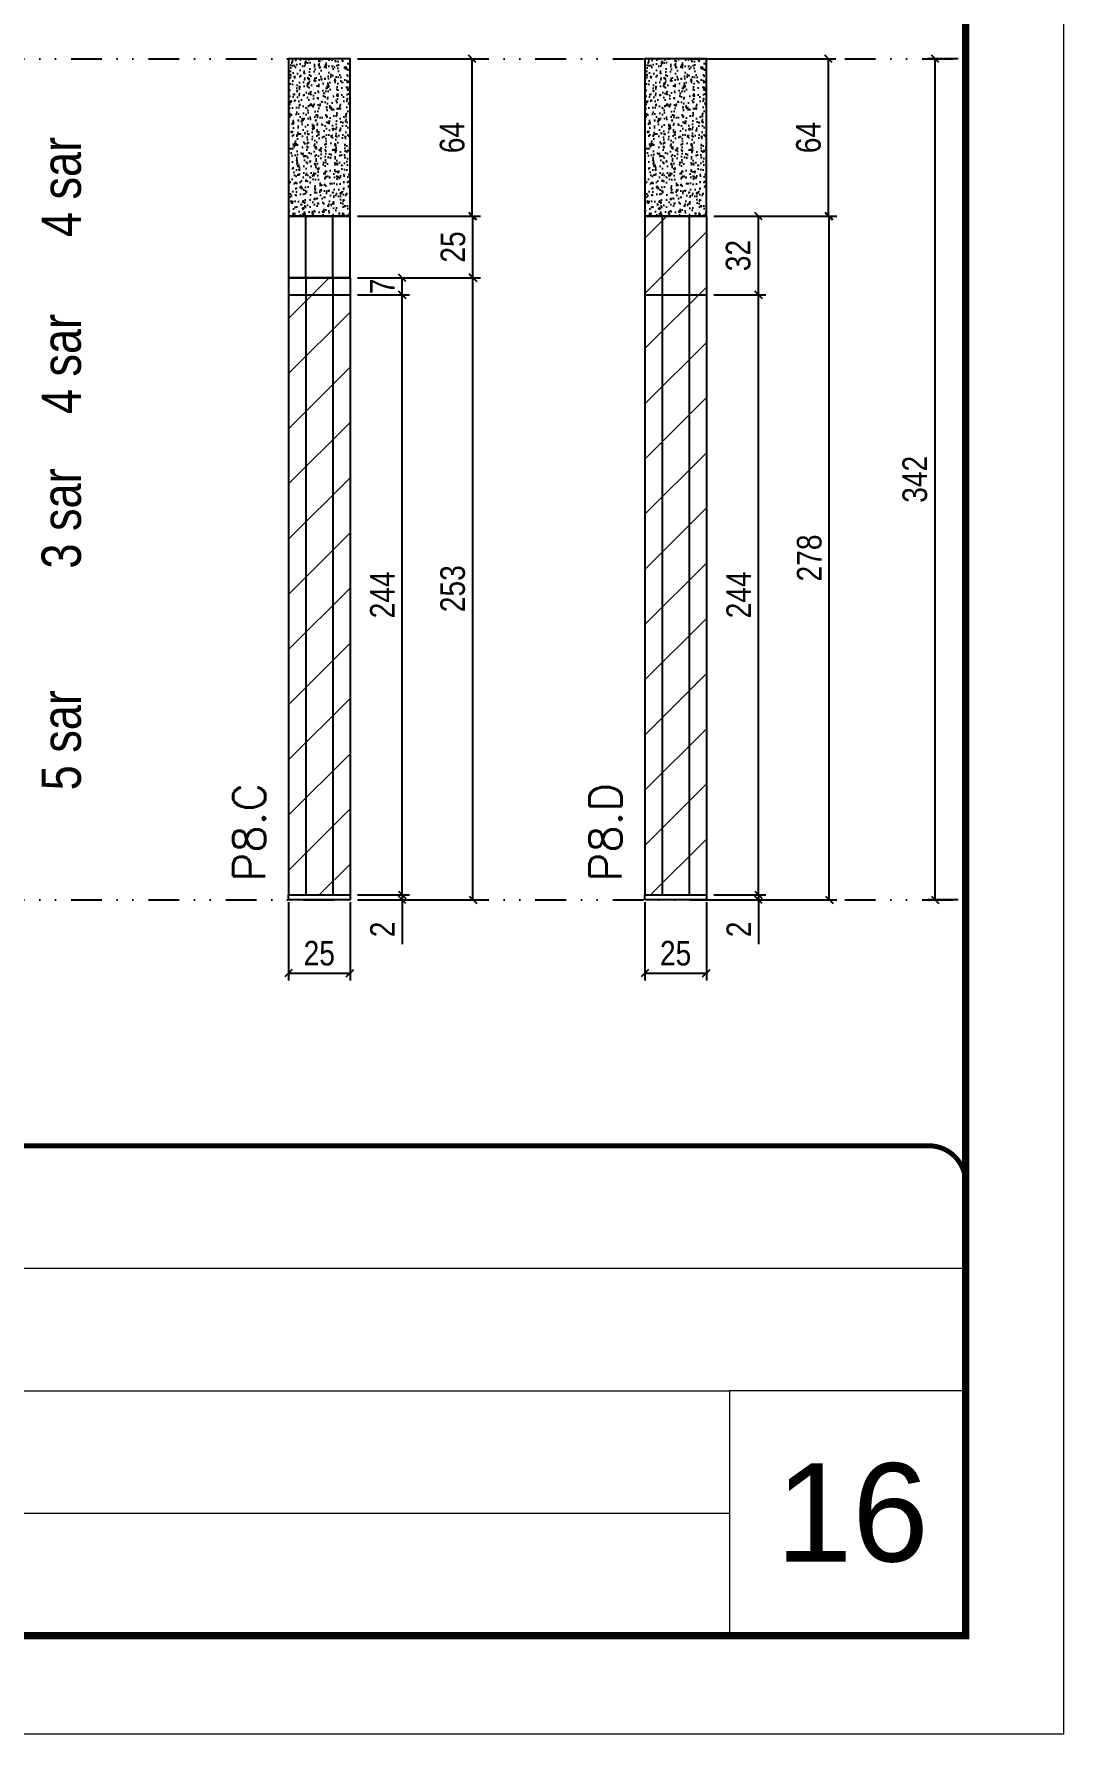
# Model space of a CAD drawing. Extents: x 14400 to 27878, y -21631 to 6985.
# Drawn here: x 20248 to 20667, y 2489 to 3180 of the extents above; entities that cross this region are included whole.
import ezdxf

# ---------------------------------------------------------------- set-up
doc = ezdxf.new("R2010")
doc.units = 0
for name, pattern in [('CONTINUO', [0]), ('DASHED', [0.75, 0.5, -0.25]), ('DIVIDE2', [0.625, 0.25, -0.125, 0, -0.125, 0, -0.125])]:
    doc.linetypes.add(name, pattern=pattern)
for name, color, linetype, lineweight in [('CARIMBO', 255, 'Continuous', 9), ('Folhas', 255, 'Continuous', 9), ('Hachura', 251, 'Continuous', 9), ('SARRAFO DE PRESSAO', 251, 'DASHED', 9), ('Texto Seção', 7, 'Continuous', 15)]:
    doc.layers.add(name, color=color, linetype=linetype, lineweight=lineweight)
for name, color, linetype in [('COTA', 241, 'Continuous'), ('NOMENCLATURA', 7, 'Continuous'), ('Nível', 160, 'Continuous'), ('Painéis', 200, 'Continuous'), ('SARR_2.2x7', 40, 'Continuous')]:
    doc.layers.add(name, color=color, linetype=linetype)
doc.styles.add('ARIAL', font='arial.ttf')
doc.styles.add('ARIAL_NARROW', font='ARIALN.TTF', dxfattribs={"height": 0.2})
doc.styles.add('COTA TECNICA', font='techl___.ttf', dxfattribs={"height": 10})
doc.styles.add('COTA TECNICA-50', font='techl___.ttf', dxfattribs={"height": 10})
doc.styles.add('REGUA-120', font='ROMANS.shx', dxfattribs={"height": 15})
doc.dimstyles.new('COTA PAINEL-50', dxfattribs={"dimtxt": 10, "dimasz": 3, "dimexe": 3, "dimexo": 3, "dimgap": 3, "dimtad": 1, "dimdec": 1, "dimzin": 12, "dimdsep": 46, "dimtxsty": 'COTA TECNICA-50', "dimblk1": 'OBLIQUE', "dimblk2": 'OBLIQUE', "dimsah": 1, "dimcen": 0.9, "dimclrd": 4, "dimclre": 4, "dimclrt": 240, "dimadec": 1, "dimazin": 3, "dimtfac": 1, "dimtdec": 1, "dimtmove": 0, "dimatfit": 3, "dimfxl": 1, "dimtolj": 1, "dimtzin": 12, "dimarcsym": 0})
doc.dimstyles.new('PAINEL', dxfattribs={"dimtxt": 10, "dimasz": 3, "dimexe": 3, "dimexo": 3, "dimgap": 3, "dimtad": 1, "dimdec": 1, "dimzin": 12, "dimdsep": 46, "dimtxsty": 'COTA TECNICA', "dimblk1": 'OBLIQUE', "dimblk2": 'OBLIQUE', "dimsah": 1, "dimcen": 0.9, "dimclrd": 4, "dimclre": 4, "dimclrt": 240, "dimadec": 1, "dimazin": 3, "dimtfac": 1, "dimtdec": 1, "dimtmove": 0, "dimatfit": 3, "dimfxl": 1, "dimtolj": 1, "dimtzin": 12, "dimarcsym": 0})

# ---------------------------------------------------------------- blocks, each defined once
blk = doc.blocks.new('9999999999')
at = {"color": 30, "linetype": 'CONTINUO'}
for p, q in [((98564.56, 34379.64), (99583.98, 34379.64)), ((98564.56, 34329.83), (99487.98, 34329.83)), ((99583.98, 34329.83), (99487.98, 34329.83)), ((99487.98, 34329.83), (99487.98, 34230.21)), ((98564.56, 34280.02), (99487.98, 34280.02))]:
    blk.add_line(p, q, dxfattribs=at)
at = {"color": 30, "linetype": 'CONTINUO', "const_width": 2}
blk.add_lwpolyline([(99583.98, 34230.21), (99583.98, 34414.45, 0.414214), (99568.98, 34429.45), (98228.98, 34429.45, 0.414214), (98213.98, 34414.45), (98213.98, 34245.21, 0.414214), (98228.98, 34230.21), (99583.98, 34230.21)], format="xyb", dxfattribs=at)
at = {"layer": 'Folhas'}
blk.add_lwpolyline([(98138.98, 34190.21), (99623.98, 34190.21), (99623.98, 35240.21), (98138.98, 35240.21)], close=True, dxfattribs=at)
at = {"layer": 'Folhas', "color": 30, "const_width": 3}
blk.add_lwpolyline([(98213.98, 34230.21), (99583.98, 34230.21), (99583.98, 35200.21), (98213.98, 35200.21)], close=True, dxfattribs=at)
blk = doc.blocks.new('_Oblique')
at = {"color": 0, "linetype": 'ByBlock', "lineweight": -2}
blk.add_line((-0.5, -0.5), (0.5, 0.5), dxfattribs=at)
blk = doc.blocks.new('*D1864')
at = {"layer": 'COTA', "color": 4, "lineweight": -2, "transparency": 16777216}
for p, q in [((20623.97, 3170.29), (20611.59, 3170.29)), ((20614.59, 2828.29), (20614.59, 3170.29)), ((20623.97, 2828.29), (20611.59, 2828.29))]:
    blk.add_line(p, q, dxfattribs=at)
at = {"layer": 'Defpoints', "color": 0, "transparency": 16777216}
for p in [(20614.59, 3170.29), (20626.97, 3170.29), (20626.97, 2828.29)]:
    blk.add_point(p, dxfattribs=at)
at = {"layer": 'COTA', "color": 4, "lineweight": -2, "transparency": 16777216, "xscale": 3, "yscale": 3, "zscale": 3}
for p, rotation in [((20614.59, 3170.29), 90), ((20614.59, 2828.29), 270)]:
    blk.add_blockref('_Oblique', p, dxfattribs=dict(at, rotation=rotation))
at = {"layer": 'COTA', "color": 240, "transparency": 16777216, "insert": (20606.37, 2999.29), "char_height": 10, "attachment_point": 5, "rotation": 90, "style": 'COTA TECNICA'}
blk.add_mtext('\\A1;342', dxfattribs=at)
blk = doc.blocks.new('*D1865')
at = {"layer": 'COTA', "color": 4, "lineweight": -2, "transparency": 16777216}
for p, q in [((20351.74, 2827.29), (20351.74, 2795.39)), ((20376.74, 2827.29), (20376.74, 2795.39)), ((20351.74, 2798.39), (20376.74, 2798.39))]:
    blk.add_line(p, q, dxfattribs=at)
at = {"layer": 'Defpoints', "color": 0, "transparency": 16777216}
for p in [(20351.74, 2830.29), (20376.74, 2830.29), (20376.74, 2798.39)]:
    blk.add_point(p, dxfattribs=at)
at = {"layer": 'COTA', "color": 4, "lineweight": -2, "transparency": 16777216, "xscale": 3, "yscale": 3, "zscale": 3, "rotation": 180}
blk.add_blockref('_Oblique', (20351.74, 2798.39), dxfattribs=at)
at = {"layer": 'COTA', "color": 4, "lineweight": -2, "transparency": 16777216, "xscale": 3, "yscale": 3, "zscale": 3}
blk.add_blockref('_Oblique', (20376.74, 2798.39), dxfattribs=at)
at = {"layer": 'COTA', "color": 240, "transparency": 16777216, "insert": (20364.24, 2806.5), "char_height": 10, "attachment_point": 5, "style": 'COTA TECNICA'}
blk.add_mtext('\\A1;25', dxfattribs=at)
blk = doc.blocks.new('*D1866')
at = {"layer": 'COTA', "color": 4, "lineweight": -2, "transparency": 16777216}
for p, q in [((20379.74, 2830.29), (20400.94, 2830.29)), ((20379.74, 2828.29), (20400.94, 2828.29)), ((20397.94, 2830.29), (20397.94, 2833.29)), ((20397.94, 2830.29), (20397.94, 2828.29)), ((20397.94, 2828.29), (20397.94, 2810.17))]:
    blk.add_line(p, q, dxfattribs=at)
at = {"layer": 'Defpoints', "color": 0, "transparency": 16777216}
for p in [(20376.74, 2830.29), (20376.74, 2828.29), (20397.94, 2830.29)]:
    blk.add_point(p, dxfattribs=at)
at = {"layer": 'COTA', "color": 4, "lineweight": -2, "transparency": 16777216, "xscale": 3, "yscale": 3, "zscale": 3}
for p, rotation in [((20397.94, 2830.29), 270), ((20397.94, 2828.29), 90)]:
    blk.add_blockref('_Oblique', p, dxfattribs=dict(at, rotation=rotation))
at = {"layer": 'COTA', "color": 240, "transparency": 16777216, "insert": (20389.94, 2816.23), "char_height": 10, "attachment_point": 5, "rotation": 90, "style": 'COTA TECNICA-50'}
blk.add_mtext('\\A1;2', dxfattribs=at)
blk = doc.blocks.new('*D1867')
at = {"layer": 'COTA', "color": 4, "lineweight": -2, "transparency": 16777216}
for p, q in [((20379.74, 3081.29), (20429.73, 3081.29)), ((20426.73, 2828.29), (20426.73, 3081.29)), ((20379.74, 2828.29), (20429.73, 2828.29))]:
    blk.add_line(p, q, dxfattribs=at)
at = {"layer": 'Defpoints', "color": 0, "transparency": 16777216}
for p in [(20376.74, 3081.29), (20426.73, 3081.29), (20376.74, 2828.29)]:
    blk.add_point(p, dxfattribs=at)
at = {"layer": 'COTA', "color": 4, "lineweight": -2, "transparency": 16777216, "xscale": 3, "yscale": 3, "zscale": 3}
for p, rotation in [((20426.73, 3081.29), 90), ((20426.73, 2828.29), 270)]:
    blk.add_blockref('_Oblique', p, dxfattribs=dict(at, rotation=rotation))
at = {"layer": 'COTA', "color": 240, "transparency": 16777216, "insert": (20418.51, 2954.79), "char_height": 10, "attachment_point": 5, "rotation": 90, "style": 'COTA TECNICA-50'}
blk.add_mtext('\\A1;253', dxfattribs=at)
blk = doc.blocks.new('*D1868')
at = {"layer": 'COTA', "color": 4, "lineweight": -2, "transparency": 16777216}
for p, q in [((20379.74, 3074.29), (20400.94, 3074.29)), ((20397.94, 2830.29), (20397.94, 3074.29)), ((20379.74, 2830.29), (20400.94, 2830.29))]:
    blk.add_line(p, q, dxfattribs=at)
at = {"layer": 'Defpoints', "color": 0, "transparency": 16777216}
for p in [(20376.74, 3074.29), (20397.94, 3074.29), (20376.74, 2830.29)]:
    blk.add_point(p, dxfattribs=at)
at = {"layer": 'COTA', "color": 4, "lineweight": -2, "transparency": 16777216, "xscale": 3, "yscale": 3, "zscale": 3}
for p, rotation in [((20397.94, 3074.29), 90), ((20397.94, 2830.29), 270)]:
    blk.add_blockref('_Oblique', p, dxfattribs=dict(at, rotation=rotation))
at = {"layer": 'COTA', "color": 240, "transparency": 16777216, "insert": (20389.86, 2952.29), "char_height": 10, "attachment_point": 5, "rotation": 90, "style": 'COTA TECNICA'}
blk.add_mtext('\\A1;244', dxfattribs=at)
blk = doc.blocks.new('*D1869')
at = {"layer": 'COTA', "color": 4, "lineweight": -2, "transparency": 16777216}
for p, q in [((20379.74, 3081.27), (20400.94, 3081.27)), ((20397.94, 3074.29), (20397.94, 3081.27)), ((20379.74, 3074.29), (20400.94, 3074.29))]:
    blk.add_line(p, q, dxfattribs=at)
at = {"layer": 'Defpoints', "color": 0, "transparency": 16777216}
for p in [(20376.74, 3081.27), (20397.94, 3081.27), (20376.74, 3074.29)]:
    blk.add_point(p, dxfattribs=at)
at = {"layer": 'COTA', "color": 4, "lineweight": -2, "transparency": 16777216, "xscale": 3, "yscale": 3, "zscale": 3}
for p, rotation in [((20397.94, 3081.27), 90), ((20397.94, 3074.29), 270)]:
    blk.add_blockref('_Oblique', p, dxfattribs=dict(at, rotation=rotation))
at = {"layer": 'COTA', "color": 240, "transparency": 16777216, "insert": (20389.86, 3077.78), "char_height": 10, "attachment_point": 5, "rotation": 90, "style": 'COTA TECNICA'}
blk.add_mtext('\\A1;7', dxfattribs=at)
blk = doc.blocks.new('*D2162')
at = {"layer": 'COTA', "color": 4, "lineweight": -2, "transparency": 16777216}
for p, q in [((20496.59, 2827.29), (20496.59, 2795.39)), ((20521.59, 2827.29), (20521.59, 2795.39)), ((20496.59, 2798.39), (20521.59, 2798.39))]:
    blk.add_line(p, q, dxfattribs=at)
at = {"layer": 'Defpoints', "color": 0, "transparency": 16777216}
for p in [(20496.59, 2830.29), (20521.59, 2830.29), (20521.59, 2798.39)]:
    blk.add_point(p, dxfattribs=at)
at = {"layer": 'COTA', "color": 4, "lineweight": -2, "transparency": 16777216, "xscale": 3, "yscale": 3, "zscale": 3, "rotation": 180}
blk.add_blockref('_Oblique', (20496.59, 2798.39), dxfattribs=at)
at = {"layer": 'COTA', "color": 4, "lineweight": -2, "transparency": 16777216, "xscale": 3, "yscale": 3, "zscale": 3}
blk.add_blockref('_Oblique', (20521.59, 2798.39), dxfattribs=at)
at = {"layer": 'COTA', "color": 240, "transparency": 16777216, "insert": (20509.09, 2806.5), "char_height": 10, "attachment_point": 5, "style": 'COTA TECNICA'}
blk.add_mtext('\\A1;25', dxfattribs=at)
blk = doc.blocks.new('*D2163')
at = {"layer": 'COTA', "color": 4, "lineweight": -2, "transparency": 16777216}
for p, q in [((20524.59, 2830.29), (20545.78, 2830.29)), ((20524.59, 2828.29), (20545.78, 2828.29)), ((20542.78, 2830.29), (20542.78, 2833.29)), ((20542.78, 2830.29), (20542.78, 2828.29)), ((20542.78, 2828.29), (20542.78, 2810.17))]:
    blk.add_line(p, q, dxfattribs=at)
at = {"layer": 'Defpoints', "color": 0, "transparency": 16777216}
for p in [(20521.59, 2830.29), (20521.59, 2828.29), (20542.78, 2830.29)]:
    blk.add_point(p, dxfattribs=at)
at = {"layer": 'COTA', "color": 4, "lineweight": -2, "transparency": 16777216, "xscale": 3, "yscale": 3, "zscale": 3}
for p, rotation in [((20542.78, 2830.29), 270), ((20542.78, 2828.29), 90)]:
    blk.add_blockref('_Oblique', p, dxfattribs=dict(at, rotation=rotation))
at = {"layer": 'COTA', "color": 240, "transparency": 16777216, "insert": (20534.78, 2816.23), "char_height": 10, "attachment_point": 5, "rotation": 90, "style": 'COTA TECNICA-50'}
blk.add_mtext('\\A1;2', dxfattribs=at)
blk = doc.blocks.new('*D2164')
at = {"layer": 'COTA', "color": 4, "lineweight": -2, "transparency": 16777216}
for p, q in [((20524.59, 3106.29), (20574.58, 3106.29)), ((20571.58, 2828.29), (20571.58, 3106.29)), ((20524.59, 2828.29), (20574.58, 2828.29))]:
    blk.add_line(p, q, dxfattribs=at)
at = {"layer": 'Defpoints', "color": 0, "transparency": 16777216}
for p in [(20521.59, 3106.29), (20571.58, 3106.29), (20521.59, 2828.29)]:
    blk.add_point(p, dxfattribs=at)
at = {"layer": 'COTA', "color": 4, "lineweight": -2, "transparency": 16777216, "xscale": 3, "yscale": 3, "zscale": 3}
for p, rotation in [((20571.58, 3106.29), 90), ((20571.58, 2828.29), 270)]:
    blk.add_blockref('_Oblique', p, dxfattribs=dict(at, rotation=rotation))
at = {"layer": 'COTA', "color": 240, "transparency": 16777216, "insert": (20563.48, 2967.29), "char_height": 10, "attachment_point": 5, "rotation": 90, "style": 'COTA TECNICA-50'}
blk.add_mtext('\\A1;278', dxfattribs=at)
blk = doc.blocks.new('*D2165')
at = {"layer": 'COTA', "color": 4, "lineweight": -2, "transparency": 16777216}
for p, q in [((20524.59, 3170.29), (20574.26, 3170.29)), ((20571.26, 3106.27), (20571.26, 3170.29)), ((20524.59, 3106.27), (20574.26, 3106.27))]:
    blk.add_line(p, q, dxfattribs=at)
at = {"layer": 'Defpoints', "color": 0, "transparency": 16777216}
for p in [(20521.59, 3170.29), (20571.26, 3170.29), (20521.59, 3106.27)]:
    blk.add_point(p, dxfattribs=at)
at = {"layer": 'COTA', "color": 4, "lineweight": -2, "transparency": 16777216, "xscale": 3, "yscale": 3, "zscale": 3}
for p, rotation in [((20571.26, 3170.29), 90), ((20571.26, 3106.27), 270)]:
    blk.add_blockref('_Oblique', p, dxfattribs=dict(at, rotation=rotation))
at = {"layer": 'COTA', "color": 240, "transparency": 16777216, "insert": (20563.15, 3138.28), "char_height": 10, "attachment_point": 5, "rotation": 90, "style": 'COTA TECNICA'}
blk.add_mtext('\\A1;64', dxfattribs=at)
blk = doc.blocks.new('*D2167')
at = {"layer": 'COTA', "color": 4, "lineweight": -2, "transparency": 16777216}
for p, q in [((20524.59, 3074.29), (20545.78, 3074.29)), ((20542.78, 2830.29), (20542.78, 3074.29)), ((20524.59, 2830.29), (20545.78, 2830.29))]:
    blk.add_line(p, q, dxfattribs=at)
at = {"layer": 'Defpoints', "color": 0, "transparency": 16777216}
for p in [(20521.59, 3074.29), (20542.78, 3074.29), (20521.59, 2830.29)]:
    blk.add_point(p, dxfattribs=at)
at = {"layer": 'COTA', "color": 4, "lineweight": -2, "transparency": 16777216, "xscale": 3, "yscale": 3, "zscale": 3}
for p, rotation in [((20542.78, 3074.29), 90), ((20542.78, 2830.29), 270)]:
    blk.add_blockref('_Oblique', p, dxfattribs=dict(at, rotation=rotation))
at = {"layer": 'COTA', "color": 240, "transparency": 16777216, "insert": (20534.71, 2952.29), "char_height": 10, "attachment_point": 5, "rotation": 90, "style": 'COTA TECNICA'}
blk.add_mtext('\\A1;244', dxfattribs=at)
blk = doc.blocks.new('*D2166')
at = {"layer": 'COTA', "color": 4, "lineweight": -2, "transparency": 16777216}
for p, q in [((20524.59, 3106.27), (20545.78, 3106.27)), ((20542.78, 3074.29), (20542.78, 3106.27)), ((20524.59, 3074.29), (20545.78, 3074.29))]:
    blk.add_line(p, q, dxfattribs=at)
at = {"layer": 'Defpoints', "color": 0, "transparency": 16777216}
for p in [(20521.59, 3106.27), (20542.78, 3106.27), (20521.59, 3074.29)]:
    blk.add_point(p, dxfattribs=at)
at = {"layer": 'COTA', "color": 4, "lineweight": -2, "transparency": 16777216, "xscale": 3, "yscale": 3, "zscale": 3}
for p, rotation in [((20542.78, 3106.27), 90), ((20542.78, 3074.29), 270)]:
    blk.add_blockref('_Oblique', p, dxfattribs=dict(at, rotation=rotation))
at = {"layer": 'COTA', "color": 240, "transparency": 16777216, "insert": (20534.56, 3090.28), "char_height": 10, "attachment_point": 5, "rotation": 90, "style": 'COTA TECNICA'}
blk.add_mtext('\\A1;32', dxfattribs=at)
blk = doc.blocks.new('*D4445')
at = {"layer": 'COTA', "color": 4, "lineweight": -2, "transparency": 16777216}
for p, q in [((20379.74, 3170.29), (20429.41, 3170.29)), ((20426.41, 3106.27), (20426.41, 3170.29)), ((20379.74, 3106.27), (20429.41, 3106.27))]:
    blk.add_line(p, q, dxfattribs=at)
at = {"layer": 'Defpoints', "color": 0, "transparency": 16777216}
for p in [(20376.74, 3170.29), (20426.41, 3170.29), (20376.74, 3106.27)]:
    blk.add_point(p, dxfattribs=at)
at = {"layer": 'COTA', "color": 4, "lineweight": -2, "transparency": 16777216, "xscale": 3, "yscale": 3, "zscale": 3}
for p, rotation in [((20426.41, 3170.29), 90), ((20426.41, 3106.27), 270)]:
    blk.add_blockref('_Oblique', p, dxfattribs=dict(at, rotation=rotation))
at = {"layer": 'COTA', "color": 240, "transparency": 16777216, "insert": (20418.31, 3138.28), "char_height": 10, "attachment_point": 5, "rotation": 90, "style": 'COTA TECNICA'}
blk.add_mtext('\\A1;64', dxfattribs=at)
blk = doc.blocks.new('*D4446')
at = {"layer": 'COTA', "color": 4, "lineweight": -2, "transparency": 16777216}
for p, q in [((20379.74, 3106.27), (20429.73, 3106.27)), ((20426.73, 3081.27), (20426.73, 3106.27)), ((20379.74, 3081.27), (20429.73, 3081.27))]:
    blk.add_line(p, q, dxfattribs=at)
at = {"layer": 'Defpoints', "color": 0, "transparency": 16777216}
for p in [(20376.74, 3106.27), (20426.73, 3106.27), (20376.74, 3081.27)]:
    blk.add_point(p, dxfattribs=at)
at = {"layer": 'COTA', "color": 4, "lineweight": -2, "transparency": 16777216, "xscale": 3, "yscale": 3, "zscale": 3}
for p, rotation in [((20426.73, 3106.27), 90), ((20426.73, 3081.27), 270)]:
    blk.add_blockref('_Oblique', p, dxfattribs=dict(at, rotation=rotation))
at = {"layer": 'COTA', "color": 240, "transparency": 16777216, "insert": (20418.62, 3093.77), "char_height": 10, "attachment_point": 5, "rotation": 90, "style": 'COTA TECNICA'}
blk.add_mtext('\\A1;25', dxfattribs=at)

msp = doc.modelspace()

# ---------------------------------------------------------------- hatches: boundary and pattern name
at = {"layer": 'COTA'}
h = msp.add_hatch(dxfattribs=at)
h.set_pattern_fill('AR-CONC', color=256, scale=0.03)
h.set_pattern_definition([(50, (1495.2247, -2315.15), (5.4655401, -0.4781726), [0.5715, -6.2865]), (355, (1495.2247, -2315.15), (-1.0573026, 5.7317054), [0.4572, -5.0292175]), (100.451445, (1495.68, -2315.19), (4.4082374, 5.2535326), [0.4857003, -5.3427073]), (46.1842, (1495.225, -2313.626), (8.1323712, -1.2612698), [0.85725, -9.42975]), (96.635558, (1495.9024, -2313.731), (7.122124, 7.4227837), [0.7285507, -8.0140682]), (351.18415, (1495.225, -2313.626), (7.122124, 7.4227837), [0.685799, -7.543792]), (21, (1495.9867, -2314.007), (4.5484317, -3.0679559), [0.5715, -6.2865]), (326, (1495.9867, -2314.007), (1.8540609, 5.525639), [0.4572, -5.0292]), (71.451445, (1496.366, -2314.263), (6.4024926, 2.457683), [0.4857003, -5.3426981]), (37.5, (1495.2247, -2315.1502), (0.0926581, 2.53665117), [0, -4.96824, 0, -5.1054, 0, -5.04825]), (7.5, (1495.2247, -2315.1502), (2.00458988, 3.00541724), [0, -2.91084, 0, -4.85394, 0, -1.92405]), (327.5, (1493.5255, -2315.1502), (4.06771786, -0.17186232), [0, -1.905, 0, -5.9436, 0, -7.8867]), (317.5, (1492.7635, -2315.1502), (4.44387544, 0.7627947), [0, -2.4765, 0, -3.94716, 0, -5.6007])])
h.paths.add_polyline_path([(20376.74, 3170.29), (20351.74, 3170.29), (20351.74, 3106.27), (20376.74, 3106.27)])
h = msp.add_hatch(dxfattribs=at)
h.set_pattern_fill('AR-CONC', color=256, scale=0.03)
h.set_pattern_definition([(50, (1640.0716, -2315.15), (5.4655401, -0.4781726), [0.5715, -6.2865]), (355, (1640.0716, -2315.15), (-1.0573026, 5.7317054), [0.4572, -5.0292175]), (100.451445, (1640.527, -2315.19), (4.4082374, 5.2535326), [0.4857003, -5.3427073]), (46.1842, (1640.0716, -2313.626), (8.1323712, -1.2612698), [0.85725, -9.42975]), (96.635558, (1640.749, -2313.731), (7.122124, 7.4227837), [0.7285507, -8.0140682]), (351.18415, (1640.072, -2313.626), (7.122124, 7.4227837), [0.685799, -7.543792]), (21, (1640.8336, -2314.007), (4.5484317, -3.0679559), [0.5715, -6.2865]), (326, (1640.8336, -2314.007), (1.8540609, 5.525639), [0.4572, -5.0292]), (71.451445, (1641.2127, -2314.263), (6.4024926, 2.457683), [0.4857003, -5.3426981]), (37.5, (1640.0716, -2315.1502), (0.0926581, 2.53665117), [0, -4.96824, 0, -5.1054, 0, -5.04825]), (7.5, (1640.0716, -2315.1502), (2.00458988, 3.00541724), [0, -2.91084, 0, -4.85394, 0, -1.92405]), (327.5, (1638.3724, -2315.1502), (4.06771786, -0.17186232), [0, -1.905, 0, -5.9436, 0, -7.8867]), (317.5, (1637.6104, -2315.1502), (4.44387544, 0.7627947), [0, -2.4765, 0, -3.94716, 0, -5.6007])])
h.paths.add_polyline_path([(20521.59, 3170.29), (20496.59, 3170.29), (20496.59, 3106.27), (20521.59, 3106.27)])
at = {"layer": 'Hachura'}
h = msp.add_hatch(dxfattribs=at)
h.set_pattern_fill('ANSI31', color=256, scale=5)
h.paths.add_polyline_path([(20496.59, 2830.29), (20521.59, 2830.29), (20521.59, 3074.29), (20496.59, 3074.29)])
h.paths.add_polyline_path([(20496.59, 3074.29), (20521.59, 3074.29), (20521.59, 3106.27), (20496.59, 3106.27)])
h = msp.add_hatch(dxfattribs=at)
h.set_pattern_fill('ANSI31', color=256, scale=5)
h.paths.add_polyline_path([(20376.74, 3074.29), (20351.74, 3074.29), (20351.74, 2830.29), (20376.74, 2830.29)])
h.paths.add_polyline_path([(20376.74, 3074.29), (20376.74, 3081.27), (20351.74, 3081.27), (20351.74, 3074.29)])

# ---------------------------------------------------------------- linework, layer by layer
at = {"layer": 'COTA', "linetype": 'ByBlock'}
for points in [[(20351.74, 3106.27), (20376.74, 3106.27), (20376.74, 3170.29), (20351.74, 3170.29)], [(20496.59, 3106.27), (20521.59, 3106.27), (20521.59, 3170.29), (20496.59, 3170.29)]]:
    msp.add_lwpolyline(points, close=True, dxfattribs=at)
at = {"layer": 'Nível', "color": 4, "linetype": 'DIVIDE2', "ltscale": 50}
for p, q in [((19256.97, 3170.29), (20626.97, 3170.29)), ((19256.97, 2828.29), (20626.97, 2828.29))]:
    msp.add_line(p, q, dxfattribs=at)
at = {"layer": 'Painéis'}
for p, q in [((20496.59, 3106.27), (20496.59, 2830.29)), ((20521.59, 3106.27), (20496.59, 3106.27)), ((20521.59, 3106.27), (20521.59, 2830.29)), ((20351.74, 3081.27), (20351.74, 2830.29)), ((20376.74, 3081.27), (20351.74, 3081.27)), ((20376.74, 3081.27), (20376.74, 2830.29)), ((20351.74, 3074.29), (20376.74, 3074.29)), ((20496.59, 3074.29), (20521.59, 3074.29)), ((20351.74, 2830.29), (20376.74, 2830.29)), ((20351.74, 2830.29), (20376.74, 2830.29)), ((20351.74, 2828.29), (20351.74, 2830.29)), ((20376.74, 2828.29), (20351.74, 2828.29)), ((20376.74, 2830.29), (20376.74, 2828.29)), ((20496.59, 2830.29), (20521.59, 2830.29)), ((20496.59, 2830.29), (20521.59, 2830.29)), ((20496.59, 2828.29), (20496.59, 2830.29)), ((20521.59, 2828.29), (20496.59, 2828.29)), ((20521.59, 2830.29), (20521.59, 2828.29))]:
    msp.add_line(p, q, dxfattribs=at)
msp.add_lwpolyline([(20351.74, 3081.27), (20376.74, 3081.27), (20376.74, 3106.27), (20351.74, 3106.27)], close=True, dxfattribs=at)
at = {"layer": 'SARR_2.2x7'}
for p, q in [((20358.74, 3081.27), (20358.74, 3106.27)), ((20369.74, 3081.29), (20369.74, 3106.27)), ((20503.59, 3106.29), (20503.59, 2830.29)), ((20514.59, 3106.29), (20514.59, 2830.29)), ((20358.74, 3081.29), (20358.74, 2830.29)), ((20369.74, 3081.29), (20369.74, 2830.29))]:
    msp.add_line(p, q, dxfattribs=at)

# ---------------------------------------------------------------- block references
at = {"layer": 'SARRAFO DE PRESSAO', "color": 6, "linetype": 'ByBlock'}
msp.add_blockref('9999999999', (-78957.01, -31701.2), dxfattribs=at)

# ---------------------------------------------------------------- texts
at = {"layer": 'CARIMBO', "style": 'ARIAL'}
msp.add_text('16', height=40, dxfattribs=at).set_placement((20549.83, 2559.15))
at = {"layer": 'NOMENCLATURA', "style": 'ARIAL_NARROW'}
for s, p in [('4 sar', (20267.35, 3097.79)), ('4 sar', (20267.35, 3025.79)), ('3 sar', (20267.35, 2962.97)), ('5 sar', (20267.35, 2872.8))]:
    msp.add_text(s, height=16, rotation=90, dxfattribs=at).set_placement(p)
at = {"layer": 'Texto Seção', "char_height": 13, "width": 370.6998, "attachment_point": 7, "rotation": 90, "style": 'REGUA-120'}
for s, insert in [('\\pt13;P8.C', (20342.29, 2835.7)), ('\\pt13;P8.D', (20487.14, 2835.7))]:
    msp.add_mtext(s, dxfattribs=dict(at, insert=insert))

# ---------------------------------------------------------------- dimensions: what is measured, and where the dimension line sits
at = {"layer": 'COTA'}
for base, p1, p2, dimstyle, picture, middle in [((20426.41, 3170.29), (20376.74, 3106.27), (20376.74, 3170.29), 'PAINEL', '*D4445', (20418.31, 3138.28)), ((20571.26, 3170.29), (20521.59, 3106.27), (20521.59, 3170.29), 'PAINEL', '*D2165', (20563.15, 3138.28)), ((20614.59, 3170.29), (20626.97, 2828.29), (20626.97, 3170.29), 'PAINEL', '*D1864', (20606.37, 2999.29)), ((20426.73, 3106.27), (20376.74, 3081.27), (20376.74, 3106.27), 'PAINEL', '*D4446', (20418.62, 3093.77)), ((20571.58, 3106.29), (20521.59, 2828.29), (20521.59, 3106.29), 'COTA PAINEL-50', '*D2164', (20563.48, 2967.29)), ((20426.73, 3081.29), (20376.74, 2828.29), (20376.74, 3081.29), 'COTA PAINEL-50', '*D1867', (20418.51, 2954.79)), ((20397.94, 3074.29), (20376.74, 2830.29), (20376.74, 3074.29), 'PAINEL', '*D1868', (20389.86, 2952.29)), ((20542.78, 3074.29), (20521.59, 2830.29), (20521.59, 3074.29), 'PAINEL', '*D2167', (20534.71, 2952.29))]:
    dim = msp.add_linear_dim(base=base, p1=p1, p2=p2, angle=90, dimstyle=dimstyle, dxfattribs=at)
    dim.commit()
    dim.dimension.update_dxf_attribs({"geometry": picture, "text_midpoint": middle})
dim = msp.add_linear_dim(base=(20542.78, 3106.27), p1=(20521.59, 3074.29), p2=(20521.59, 3106.27), angle=90, dimstyle='PAINEL', override={"dimtmove": 1}, dxfattribs=at)
dim.commit()
dim.dimension.update_dxf_attribs({"geometry": '*D2166', "text_midpoint": (20534.56, 3090.28)})
dim = msp.add_linear_dim(base=(20397.94, 3081.27), p1=(20376.74, 3074.29), p2=(20376.74, 3081.27), angle=90, dimstyle='PAINEL', override={"dimtmove": 1}, dxfattribs=at)
dim.commit()
dim.dimension.update_dxf_attribs({"geometry": '*D1869', "text_midpoint": (20397.94, 3077.78), "dimtype": 160})
for base, p1, p2, picture, middle in [((20376.74, 2798.39), (20351.74, 2830.29), (20376.74, 2830.29), '*D1865', (20364.24, 2806.5)), ((20521.59, 2798.39), (20496.59, 2830.29), (20521.59, 2830.29), '*D2162', (20509.09, 2806.5))]:
    dim = msp.add_linear_dim(base=base, p1=p1, p2=p2, dimstyle='PAINEL', override={"dimarcsym": 2}, dxfattribs=at)
    dim.commit()
    dim.dimension.update_dxf_attribs({"geometry": picture, "text_midpoint": middle})
for base, p1, p2, picture, middle in [((20397.94, 2830.29), (20376.74, 2828.29), (20376.74, 2830.29), '*D1866', (20397.94, 2816.23)), ((20542.78, 2830.29), (20521.59, 2828.29), (20521.59, 2830.29), '*D2163', (20542.78, 2816.23))]:
    dim = msp.add_linear_dim(base=base, p1=p1, p2=p2, angle=90, dimstyle='COTA PAINEL-50', dxfattribs=at)
    dim.commit()
    dim.dimension.update_dxf_attribs({"geometry": picture, "text_midpoint": middle, "dimtype": 160})

doc.saveas('drawing.dxf')
